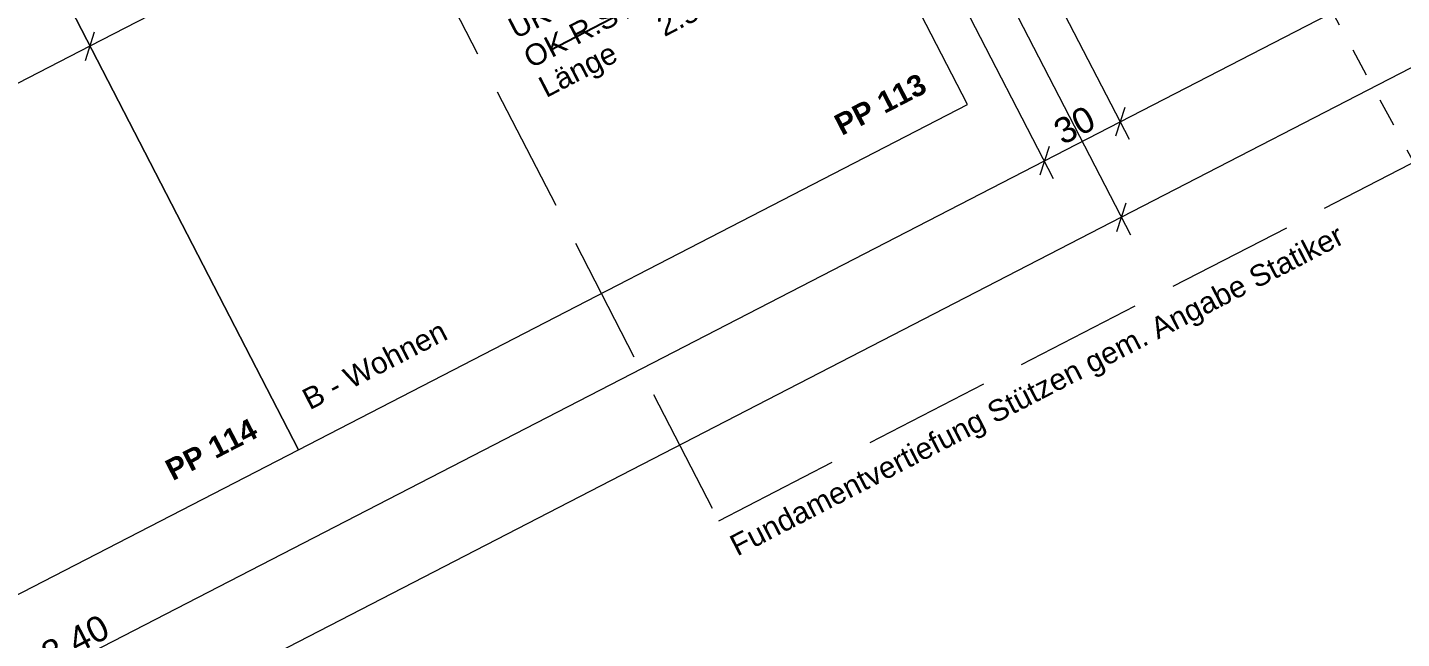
# Model space of a CAD drawing. Header units: metres. Extents: x 2688579.7 to 2688666, y 1281656.9 to 1281721.4.
# Drawn here: x 2688627.759 to 2688632.595, y 1281688.408 to 1281690.56 of the extents above; entities that cross this region are included whole.
import ezdxf

# ---------------------------------------------------------------- set-up
doc = ezdxf.new("R2010")
doc.units = ezdxf.units.M
doc.linetypes.add('Strich 2_1mm', pattern=[0.15000000000000002, 0.1, -0.05])
doc.linetypes.add('Strich 9_3mm', pattern=[0.6, 0.45, -0.15])
for name, color, linetype in [('00 11 Geometer', 7, 'Continuous'), ('02 11 Fundamente', 7, 'Continuous'), ('02 12 Unterzüge_Deckenabsätze', 7, 'Continuous'), ('03 14 Rampen', 7, 'Continuous'), ('07 12 Bemassung innen', 7, 'Continuous'), ('07 13 Höhenkoten', 7, 'Continuous'), ('08 11 Beschriftung allgemein', 7, 'Continuous')]:
    doc.layers.add(name, color=color, linetype=linetype)
doc.styles.add('ERSTELLTER_STIL_1', font='arial.ttf')
doc.styles.add('ERSTELLTER_STIL_2', font='')
doc.styles.add('ERSTELLTER_STIL_3', font='')
doc.styles.get("Standard").update_dxf_attribs({"font": 'arial.ttf'})
doc.styles.get('ERSTELLTER_STIL_2').set_extended_font_data('Arial', italic=True)
doc.styles.get('ERSTELLTER_STIL_3').set_extended_font_data('Arial', bold=True)
doc.dimstyles.new('ERSTELLTER_STIL__1', dxfattribs={"dimtxt": 0.08999999761581422, "dimasz": 0.07125000000000001, "dimexe": 0.18, "dimexo": 0.0625, "dimgap": 0.09, "dimtad": 1, "dimzin": 0, "dimdsep": 46, "dimtxsty": 'ERSTELLTER_STIL_2', "dimblk": 'ARROWHEAD_6', "dimblk1": 'ARROWHEAD_6', "dimblk2": 'ARROWHEAD_6', "dimcen": 0.09, "dimse1": 1, "dimse2": 1, "dimclrd": 256, "dimclre": 256, "dimclrt": 256, "dimazin": 0, "dimtfac": 1, "dimtdec": 4, "dimtmove": 0, "dimatfit": 3, "dimfxl": 1, "dimtolj": 1, "dimtzin": 0, "dimarcsym": 0})
doc.dimstyles.new('ERSTELLTER_STIL__19', dxfattribs={"dimtxt": 0.18, "dimasz": 0.1824, "dimexe": 0.18, "dimexo": 0.0625, "dimgap": 0.09, "dimtad": 0, "dimtih": 1, "dimtoh": 1, "dimdec": 4, "dimzin": 0, "dimdsep": 46, "dimtxsty": 'Standard', "dimcen": 0.09, "dimadec": 0, "dimazin": 0, "dimtfac": 1, "dimtdec": 4, "dimtmove": 0, "dimatfit": 3, "dimldrblk": 'ARROWHEAD_12', "dimfxl": 1, "dimtolj": 1, "dimtzin": 0, "dimarcsym": 0})
doc.dimstyles.new('ERSTELLTER_STIL__2', dxfattribs={"dimtxt": 0.08999999761581422, "dimasz": 0.07125000000000001, "dimexe": 0.18, "dimexo": 0.05, "dimgap": 0.09, "dimtad": 1, "dimzin": 0, "dimdsep": 46, "dimtxsty": 'ERSTELLTER_STIL_1', "dimblk": 'ARROWHEAD_6', "dimblk1": 'ARROWHEAD_6', "dimblk2": 'ARROWHEAD_6', "dimcen": 0.09, "dimclrd": 7, "dimclre": 7, "dimclrt": 7, "dimazin": 0, "dimtfac": 1, "dimtdec": 4, "dimtmove": 0, "dimatfit": 3, "dimfxl": 1, "dimtolj": 1, "dimtzin": 0, "dimarcsym": 0})
doc.dimstyles.new('ERSTELLTER_STIL__4', dxfattribs={"dimtxt": 0.08999999761581422, "dimasz": 0.07125000000000001, "dimexe": 0.18, "dimexo": 0.05, "dimgap": 0.09, "dimtad": 1, "dimzin": 0, "dimdsep": 46, "dimtxsty": 'ERSTELLTER_STIL_1', "dimblk": 'ARROWHEAD_6', "dimblk1": 'ARROWHEAD_6', "dimblk2": 'ARROWHEAD_6', "dimcen": 0.09, "dimclrd": 7, "dimclre": 7, "dimclrt": 7, "dimazin": 0, "dimtfac": 1, "dimtdec": 4, "dimtmove": 2, "dimatfit": 3, "dimfxl": 1, "dimtolj": 1, "dimtzin": 0, "dimarcsym": 0})

# ---------------------------------------------------------------- blocks, each defined once
blk = doc.blocks.new('*D209')
at = {"layer": '07 12 Bemassung innen', "color": 7, "linetype": 'Continuous', "lineweight": 5, "transparency": 16777216}
for p, q in [((251.2110422639763, 47.25308142215433), (244.5749944219645, 43.82835536976803)), ((243.9329900034822, 45.0723591150786), (244.6072402920062, 43.76587296007135)), ((244.5749944219645, 43.82835536976803), (239.1992568629636, 41.0540492002814)), ((238.5572046846486, 42.29814548920866), (239.2315027330054, 40.99156679058472)), ((239.1992568629636, 41.05404920028139), (231.6013525371336, 37.13292905351643))]:
    blk.add_line(p, q, dxfattribs=at)
at = {"layer": '07 12 Bemassung innen', "color": 7, "linetype": 'Continuous', "lineweight": 18, "transparency": 16777216}
for p, q in [((244.5588682674818, 43.77783362057422), (244.5911205764471, 43.87887711896183)), ((239.183130708481, 41.00352745108759), (239.2153830174463, 41.1045709494752))]:
    blk.add_line(p, q, dxfattribs=at)
at = {"layer": '07 12 Bemassung innen', "color": 7, "lineweight": 18, "transparency": 16777216, "insert": (241.7724774465407, 42.40229044107097), "char_height": 0.08999999761581422, "attachment_point": 7, "rotation": 27.297316158146444, "style": 'ERSTELLTER_STIL_1'}
blk.add_mtext('\\A1;{\\pql;\\fArial|b0|i0|c0|p38;6.05}', dxfattribs=at)
blk = doc.blocks.new('ARROWHEAD_6')
at = {"color": 0, "linetype": 'Continuous', "lineweight": 0}
for p, q in [((0, 0), (-1, 0)), ((-0.5, -0.5), (0.5, 0.5))]:
    blk.add_line(p, q, dxfattribs=at)
blk = doc.blocks.new('*D210')
at = {"layer": '07 12 Bemassung innen', "color": 7, "linetype": 'Continuous', "lineweight": 18, "transparency": 16777216}
for p, q in [((239.183130708481, 41.00352745108759), (239.2153830174463, 41.1045709494752)), ((231.585226382651, 37.08240730432263), (231.6174786916163, 37.18345080271024))]:
    blk.add_line(p, q, dxfattribs=at)
at = {"layer": '07 12 Bemassung innen', "color": 7, "linetype": 'Continuous', "lineweight": 5, "transparency": 16777216}
for p, q in [((239.1992568629636, 41.05404920028139), (231.6013525371336, 37.13292905351643)), ((231.0739655156732, 38.1548401354931), (231.6335984071754, 37.07044664381976)), ((231.6013525371336, 37.13292905351643), (231.3347609224278, 36.99534667467181))]:
    blk.add_line(p, q, dxfattribs=at)
at = {"layer": '07 12 Bemassung innen', "color": 7, "lineweight": 18, "transparency": 16777216, "insert": (235.2856565041253, 39.05457728294518), "char_height": 0.08999999761581422, "attachment_point": 7, "rotation": 27.297316158146444, "style": 'ERSTELLTER_STIL_1'}
blk.add_mtext('\\A1;{\\pql;\\fArial|b0|i0|c0|p38;8.55}', dxfattribs=at)
blk = doc.blocks.new('*D240')
at = {"layer": '07 12 Bemassung innen', "color": 7, "linetype": 'Continuous', "lineweight": 5, "transparency": 16777216}
for p, q in [((231.4637680041807, 37.39952484221024), (238.9283800009975, 41.25185559465154)), ((231.4960138742225, 37.33704243251356), (231.0739655156731, 38.1548401354931)), ((231.2294222595166, 37.19946005366894), (230.8073739009673, 38.01725775664848)), ((231.1971763894749, 37.26194246336561), (231.4637680041807, 37.39952484221024)), ((231.1471904617176, 37.23614576733225), (231.1971763894749, 37.26194246336561))]:
    blk.add_line(p, q, dxfattribs=at)
at = {"layer": '07 12 Bemassung innen', "color": 7, "linetype": 'Continuous', "lineweight": 18, "transparency": 16777216}
for p, q in [((231.4798941586634, 37.45004659140405), (231.4476418496981, 37.34900309301644)), ((231.2133025439576, 37.31246421255942), (231.1810502349923, 37.21142071417181))]:
    blk.add_line(p, q, dxfattribs=at)
at = {"layer": '07 12 Bemassung innen', "color": 7, "lineweight": 18, "transparency": 16777216, "insert": (231.0370937244124, 37.19957838794362), "char_height": 0.08999999761581422, "attachment_point": 7, "rotation": 27.297316158146444, "style": 'ERSTELLTER_STIL_1'}
blk.add_mtext('\\A1;{\\pql;\\fArial|b0|i0|c0|p38;30}', dxfattribs=at)
blk = doc.blocks.new('*D241')
at = {"layer": '07 12 Bemassung innen', "color": 7, "linetype": 'Continuous', "lineweight": 18, "transparency": 16777216}
for p, q in [((238.9445061554802, 41.30237734384534), (238.9122538465149, 41.20133384545773)), ((231.4798941586634, 37.45004659140405), (231.4476418496981, 37.34900309301644))]:
    blk.add_line(p, q, dxfattribs=at)
at = {"layer": '07 12 Bemassung innen', "color": 7, "linetype": 'Continuous', "lineweight": 5, "transparency": 16777216}
blk.add_line((231.4637680041807, 37.39952484221024), (238.9283800009975, 41.25185559465154), dxfattribs=at)
at = {"layer": '07 12 Bemassung innen', "color": 7, "lineweight": 18, "transparency": 16777216, "insert": (235.4291593294516, 39.46595507256153), "char_height": 0.08999999761581422, "attachment_point": 7, "rotation": 27.297316158146455, "style": 'ERSTELLTER_STIL_1'}
blk.add_mtext('\\A1;{\\pql;\\fArial|b0|i0|c0|p38;8.40}', dxfattribs=at)
blk = doc.blocks.new('*D242')
at = {"layer": '07 12 Bemassung innen', "color": 7, "linetype": 'Continuous', "lineweight": 5, "transparency": 16777216}
for p, q in [((239.1949716156706, 41.38943797347929), (244.3041175599984, 44.02616176413817)), ((239.2272174857123, 41.3269555637826), (238.5758530650062, 42.58909606561301)), ((238.9606258710392, 41.18937318495487), (238.3092592962248, 42.45151786077327)), ((238.9283800009975, 41.25185559465154), (239.1949716156706, 41.38943797347928)), ((231.4637680041807, 37.39952484221024), (238.9283800009975, 41.25185559465154))]:
    blk.add_line(p, q, dxfattribs=at)
at = {"layer": '07 12 Bemassung innen', "color": 7, "linetype": 'Continuous', "lineweight": 18, "transparency": 16777216}
for p, q in [((239.2110977701533, 41.43995972267309), (239.178845461188, 41.33891622428548)), ((238.9445061554802, 41.30237734384534), (238.9122538465149, 41.20133384545773))]:
    blk.add_line(p, q, dxfattribs=at)
at = {"layer": '07 12 Bemassung innen', "color": 7, "lineweight": 18, "transparency": 16777216, "insert": (238.9927291504141, 41.30532055184335), "char_height": 0.08999999761581422, "attachment_point": 7, "rotation": 27.297316158146455, "style": 'ERSTELLTER_STIL_1'}
blk.add_mtext('\\A1;{\\pql;\\fArial|b0|i0|c0|p38;30}', dxfattribs=at)
blk = doc.blocks.new('*D243')
at = {"layer": '07 12 Bemassung innen', "color": 7, "linetype": 'Continuous', "lineweight": 5, "transparency": 16777216}
for p, q in [((244.3363634300401, 43.96367935444149), (243.6850446150584, 45.2257314866432)), ((244.3041175599984, 44.02616176413817), (244.5707091746715, 44.16374414296593)), ((239.1949716156706, 41.38943797347929), (244.3041175599984, 44.02616176413817))]:
    blk.add_line(p, q, dxfattribs=at)
at = {"layer": '07 12 Bemassung innen', "color": 7, "linetype": 'Continuous', "lineweight": 18, "transparency": 16777216}
for p, q in [((244.320243714481, 44.07668351333198), (244.2879914055157, 43.97564001494437)), ((239.2110977701533, 41.43995972267309), (239.178845461188, 41.33891622428548))]:
    blk.add_line(p, q, dxfattribs=at)
at = {"layer": '07 12 Bemassung innen', "color": 7, "lineweight": 18, "transparency": 16777216, "insert": (241.6348964051529, 42.66888803168879), "char_height": 0.08999999761581422, "attachment_point": 7, "rotation": 27.297316158146455, "style": 'ERSTELLTER_STIL_1'}
blk.add_mtext('\\A1;{\\pql;\\fArial|b0|i0|c0|p38;5.75}', dxfattribs=at)
blk = doc.blocks.new('*D459')
at = {"layer": '07 12 Bemassung innen', "color": 7, "linetype": 'Continuous', "lineweight": 18, "transparency": 16777216}
for p, q in [((234.5491431522899, 40.04684709680988), (234.6501871554651, 40.01459636934008)), ((236.1424966869685, 36.9595449143006), (236.2435406901437, 36.9272941868308))]:
    blk.add_line(p, q, dxfattribs=at)
at = {"layer": '07 12 Bemassung innen', "color": 7, "linetype": 'Continuous', "lineweight": 5, "transparency": 16777216}
blk.add_line((236.1930186885561, 36.9434195505657), (234.5996651538775, 40.03072173307498), dxfattribs=at)
at = {"layer": '07 12 Bemassung innen', "color": 7, "lineweight": 18, "transparency": 16777216, "insert": (235.3457209415321, 38.62103855228933), "char_height": 0.08999999761581422, "attachment_point": 7, "rotation": 297.29821292827495, "style": 'ERSTELLTER_STIL_1'}
blk.add_mtext('\\A1;{\\pql;\\fArial|b0|i0|c0|p38;3.47\\fArial|b0|i0|c0|p38;\\A1{\\H.66x;\\S5^  ;}}', dxfattribs=at)
blk = doc.blocks.new('*D555')
at = {"layer": '07 12 Bemassung innen', "color": 253, "linetype": 'Continuous', "lineweight": 13, "true_color": 0x9f9f9f, "transparency": 16777216}
for p, q in [((238.0409679716892, 42.8896291098075), (238.0732218617101, 42.99067210352069)), ((237.8915214057525, 42.93382804015207), (237.956011190464, 42.80886221165142)), ((237.9076393530978, 42.82082362904515), (237.9398932431187, 42.92186662275834)), ((238.0570949166997, 42.9401506066641), (237.9237662981082, 42.87134512590175)), ((237.9237662981082, 42.87134512590175), (235.5688547307409, 41.65607098403096))]:
    blk.add_line(p, q, dxfattribs=at)
blk = doc.blocks.new('*D556')
at = {"layer": '07 12 Bemassung innen', "color": 253, "linetype": 'Continuous', "lineweight": 13, "true_color": 0x9f9f9f, "transparency": 16777216}
for p, q in [((237.9076393530978, 42.82082362904515), (237.9398932431187, 42.92186662275834)), ((237.9237662981082, 42.87134512590175), (235.5688547307409, 41.65607098403096)), ((235.5366098383851, 41.71855389828129), (235.6010996230967, 41.59358806978064)), ((235.5527277857305, 41.60554948717436), (235.5849816757513, 41.70659248088756)), ((235.5688547307409, 41.65607098403096), (233.2139431633736, 40.44079684216022))]:
    blk.add_line(p, q, dxfattribs=at)
at = {"layer": '07 12 Bemassung innen', "color": 253, "lineweight": 13, "true_color": 0x9f9f9f, "transparency": 16777216, "char_height": 0.08999999761581422, "attachment_point": 7, "rotation": 27.29641963300844, "style": 'ERSTELLTER_STIL_2'}
for s, insert in [('\\A1;{\\pql;\\fArial|b0|i1|c0|p38;15}', (237.7608029772316, 42.80750191792754)), ('\\A1;{\\pql;\\fArial|b0|i1|c0|p38;2.65}', (236.6316617096493, 42.22479800495387))]:
    blk.add_mtext(s, dxfattribs=dict(at, insert=insert))
blk = doc.blocks.new('*D557')
at = {"layer": '07 12 Bemassung innen', "color": 253, "linetype": 'Continuous', "lineweight": 13, "true_color": 0x9f9f9f, "transparency": 16777216}
for p, q in [((235.5366098383851, 41.71855389828129), (235.6010996230967, 41.59358806978064)), ((235.5527277857305, 41.60554948717436), (235.5849816757513, 41.70659248088756)), ((235.5688547307409, 41.65607098403096), (233.2139431633736, 40.44079684216022)), ((233.1978162183632, 40.39027534530364), (233.2300701083841, 40.49131833901683))]:
    blk.add_line(p, q, dxfattribs=at)
at = {"layer": '07 12 Bemassung innen', "color": 253, "lineweight": 13, "true_color": 0x9f9f9f, "transparency": 16777216, "insert": (234.276750142282, 41.0095238630831), "char_height": 0.08999999761581422, "attachment_point": 7, "rotation": 27.29641963300844, "style": 'ERSTELLTER_STIL_2'}
blk.add_mtext('\\A1;{\\pql;\\fArial|b0|i1|c0|p38;2.65}', dxfattribs=at)
blk = doc.blocks.new('*D558')
at = {"layer": '07 12 Bemassung innen', "color": 253, "linetype": 'Continuous', "lineweight": 13, "true_color": 0x9f9f9f, "transparency": 16777216}
for p, q in [((235.5688547307409, 41.65607098403096), (233.2139431633736, 40.44079684216022)), ((233.1816982710179, 40.50327975641055), (233.2461880557294, 40.3783139279099)), ((233.1978162183632, 40.39027534530364), (233.2300701083841, 40.49131833901683)), ((233.2139431633736, 40.44079684216023), (230.8590315960064, 39.22552270028947)), ((230.8267867036506, 39.2880056145398), (230.8912764883621, 39.16303978603915)), ((230.8429046509959, 39.17500120343287), (230.8751585410168, 39.27604419714606)), ((230.8590315960064, 39.22552270028947), (230.592429566187, 39.08794022904113))]:
    blk.add_line(p, q, dxfattribs=at)
at = {"layer": '07 12 Bemassung innen', "color": 253, "lineweight": 13, "true_color": 0x9f9f9f, "transparency": 16777216, "insert": (231.9218385749148, 39.79424972121235), "char_height": 0.08999999761581422, "attachment_point": 7, "rotation": 27.29641963300844, "style": 'ERSTELLTER_STIL_2'}
blk.add_mtext('\\A1;{\\pql;\\fArial|b0|i1|c0|p38;2.65}', dxfattribs=at)
blk = doc.blocks.new('ARROWHEAD_12')
at = {"color": 0, "linetype": 'Continuous', "lineweight": 0}
blk.add_line((0, 0), (-1, 0), dxfattribs=at)
at = {"color": 0, "linetype": 'Continuous', "lineweight": 0, "const_width": 0.25, "flags": 128}
for points in [[(-0.125, 0, 0.414213562373095), (0, -0.125)], [(0.125, 0, 0.414213562373095), (0, 0.125)]]:
    blk.add_lwpolyline(points, format="xyb", dxfattribs=at)
at = {"color": 0, "linetype": 'Continuous', "lineweight": 0}
blk.add_circle((0, 0), 0.25, dxfattribs=at)
blk = doc.blocks.new('A$C08e27e3d')
at = {"layer": '00 11 Geometer', "color": 250, "linetype": 'Continuous', "lineweight": 13, "true_color": 0x3f3f3f}
blk.add_open_spline([(61.10243485247656, 48.48420281692729), (56.77352997377159, 47.34081434957805), (52.4635852428363, 46.16539965738131), (48.13468036413133, 45.02201119003207), (44.67800041448561, 44.10900244983433), (41.2023603170702, 43.22801993448409), (37.74568036742448, 42.31501119428635), (37.74568036742448, 42.31501119428635), (36.51101375635653, 46.29834470393457), (35.89368042427986, 48.29001137435757), (35.89368042427986, 48.29001137435757), (32.77968142585769, 46.72534450430744), (31.22268144538566, 45.94301117149502), (31.22268144538566, 45.94301117149502), (21.44268032567516, 43.82167784365215), (16.55268032368213, 42.76101117565617), (16.55268032368213, 42.76101117565617), (7.358013710788782, 41.1450112190409), (2.760680377799417, 40.33701121977851), (2.760680377799417, 40.33701121977851), (2.852681969608511, 38.82034512477316), (2.898681985064741, 38.06201179612749), (2.898681985064741, 38.06201179612749), (4.857346937842067, 28.42001115491934), (5.836680270116176, 23.59901115422458), (5.836680270116176, 23.59901115422458), (7.250013421140011, 21.69701122663304), (7.95668008768871, 20.74601122418739), (7.95668008768871, 20.74601122418739), (10.0486806438671, 18.48401050067827), (11.09468064675048, 17.35301049550385), (11.09468064675048, 17.35301049550385), (13.36067895529732, 15.25367757499539), (14.49367895102068, 14.20401090647415), (14.49367895102068, 14.20401090647415), (16.14301102872878, 13.00001188282244), (16.96767767410665, 12.39801188566111), (16.96767767410665, 12.39801188566111), (20.31968006337001, 9.776678227431553), (21.99568005822539, 8.466011565954837), (21.99568005822539, 8.466011565954837), (24.63768051177203, 6.944010933473187), (25.95868050524905, 6.183010929807502), (25.95868050524905, 6.183010929807502), (28.60930300305984, 5.333717593874063), (29.84025381909623, 4.957434972593042), (31.07120463935598, 4.581152350021007), (32.39626387633277, 4.285094314451996), (33.81543054463282, 4.069260977519157), (35.23459722133293, 3.853427639308798), (36.52668118368777, 3.744678008936125), (37.69168119490087, 3.743011342904943), (38.85668119028151, 3.741344676896411), (39.77044249357601, 3.744428238438006), (40.43296699630037, 3.752262269690114), (41.09549149855911, 3.760096300936716), (41.95790802579259, 3.796513086969954), (43.020216845292, 3.861512388413253), (44.08252568015769, 3.926511690796765), (45.41718103768528, 4.05617725272498), (47.02418104823619, 4.250510583476576), (49.43468106569662, 4.542010579801577), (51.84518209969565, 4.833511419904831), (54.25568211622476, 5.125011425543057), (54.25568211622476, 5.125011425543057), (66.34501369887903, 7.421677856550964), (72.38968036588221, 8.570011189750808), (72.38968036588221, 8.570011189750808), (76.09901367299199, 9.525344516228365), (77.9536803381884, 10.00301118226111), (77.9536803381884, 10.00301118226111), (81.43301373099848, 12.11901121547766), (83.17268039923101, 13.17701121706836), (83.17268039923101, 13.17701121706836), (79.77201372868126, 18.68234452860381), (78.0716803985083, 21.43501119579509), (77.2604064339207, 22.74838120428235), (76.44901363862618, 24.06167781058088), (75.63768030315578, 25.37501114358515), (75.63768030315578, 25.37501114358515), (73.88301371953781, 28.15701115348356), (73.00568038815572, 29.54801115215145), (71.2765175777854, 32.28957514030248), (69.54768033869505, 35.03134452163562), (67.81868033468663, 37.77301118833334), (67.81868033468663, 37.77301118833334), (61.10243485247656, 48.48420281692729), (61.10243485247656, 48.48420281692729)], degree=3, knots=[0, 0, 0, 0, 1, 1, 1, 2, 2, 2, 3, 3, 3, 4, 4, 4, 5, 5, 5, 6, 6, 6, 7, 7, 7, 8, 8, 8, 9, 9, 9, 10, 10, 10, 11, 11, 11, 12, 12, 12, 13, 13, 13, 14, 14, 14, 15, 15, 15, 16, 16, 16, 17, 17, 17, 18, 18, 18, 19, 19, 19, 20, 20, 20, 21, 21, 21, 22, 22, 22, 23, 23, 23, 24, 24, 24, 25, 25, 25, 26, 26, 26, 27, 27, 27, 28, 28, 28, 29, 29, 29, 29], dxfattribs=at)
at = {"layer": '02 11 Fundamente', "color": 7, "linetype": 'Strich 9_3mm', "lineweight": 5}
blk.add_lwpolyline([(48.83854544077883, 37.56125846975652), (45.72828481345485, 35.95617939690111), (47.33336386744458, 32.84591875265572), (50.44362449476839, 34.45099782551095)], close=True, dxfattribs=at)
at = {"layer": '02 12 Unterzüge_Deckenabsätze', "color": 150, "linetype": 'Strich 2_1mm', "lineweight": 13, "true_color": 0x3494fd, "flags": 128}
blk.add_lwpolyline([(54.19665700157643, 25.3034771836311), (50.7185564893276, 32.37114213097343), (46.97329606386225, 39.3009397706336)], dxfattribs=at)
at = {"layer": '03 14 Rampen', "color": 253, "linetype": 'Continuous', "lineweight": 13, "true_color": 0x9f9f9f, "flags": 128}
for points in [[(45.85388971623414, 33.09601574916027), (48.20880129914579, 34.31128986090987), (45.91581978937907, 38.75454145312733), (43.56090820646753, 37.53926734137771)], [(43.56090820646753, 37.53926734137775), (41.20599662355588, 36.32399322962813), (43.49897813332259, 31.88074163741069), (45.85388971623419, 33.09601574916029)]]:
    blk.add_lwpolyline(points, close=True, dxfattribs=at)
at = {"layer": '07 13 Höhenkoten', "color": 7, "linetype": 'Continuous', "lineweight": 5, "insert": (46.66037031516146, 34.46054526753794), "char_height": 0.07500000000000001, "attachment_point": 4, "rotation": 27.297264643516694, "line_spacing_factor": 0.9308491883277149, "style": 'ERSTELLTER_STIL_1'}
blk.add_mtext('\\A1;{\\pql;\\pt0.46875;\\fArial|b0|i0|c0|p38;UK R.ST.^I\\fArial|b0|i0|c0|p38;-9.15\\fArial|b0|i0|c0|p38;= \\fArial|b0|i0|c0|p38;399.15\\P\\pql;\\pt0.46875;\\fArial|b0|i0|c0|p38;OK R.ST.^I\\fArial|b0|i0|c0|p38;-6.57\\fArial|b0|i0|c0|p38;= \\fArial|b0|i0|c0|p38;401.73\\P\\pql;\\pt0.46875;\\fArial|b0|i0|c0|p38;Länge      ^I\\fArial|b0|i0|c0|p38;2.58}', dxfattribs=at)
at = {"layer": '08 11 Beschriftung allgemein', "color": 253, "linetype": 'Continuous', "lineweight": 13, "true_color": 0x9f9f9f, "char_height": 0.07500000000000001, "rotation": 27.291285833022386}
for s, insert, attachment_point, style in [('\\A1;{\\pqr;\\fArial|b1|i0|c0|p38;PP 11\\fArial|b1|i0|c0|p38;3}', (48.07268161170782, 34.35701970897929), 9, 'ERSTELLTER_STIL_3'), ('\\A1;{\\pql;\\fArial|b0|i0|c0|p38;B\\fArial|b0|i0|c0|p38; - Wohnen}', (45.89428542004546, 33.23346620643125), 7, 'ERSTELLTER_STIL_1'), ('\\A1;{\\pqr;\\fArial|b1|i0|c0|p38;PP 11\\fArial|b1|i0|c0|p38;4}', (45.71720409102426, 33.1428424908721), 9, 'ERSTELLTER_STIL_3')]:
    blk.add_mtext(s, dxfattribs=dict(at, insert=insert, attachment_point=attachment_point, style=style))
at = {"layer": '08 11 Beschriftung allgemein', "color": 251, "linetype": 'Continuous', "lineweight": 5, "true_color": 0x4e4e4e, "insert": (47.36415638203837, 32.78625314857511), "char_height": 0.07500000000000001, "attachment_point": 1, "rotation": 27.297573417260967, "style": 'ERSTELLTER_STIL_1'}
blk.add_mtext('\\A1;{\\pql;\\fArial|b0|i0|c0|p38;Fundament\\fArial|b0|i0|c0|p38;vertiefung Stützen\\fArial|b0|i0|c0|p38; gem. Angabe Statiker}', dxfattribs=at)
at = {"layer": '07 12 Bemassung innen', "color": 7, "linetype": 'Continuous', "lineweight": 5}
for base, p1, p2, angle, dimstyle, picture, middle, turn in [((48.75093722746004, 33.91506039023336), (53.46173997150453, 37.97780224081487), (48.08595465267092, 35.20358861494492), 207.2973161581463, 'ERSTELLTER_STIL__2', '*D209', (51.40739720752509, 35.35689900036375), 27.29731615814644), ((53.85579792449477, 36.88717295409015), (48.10460303302847, 35.4945391913493), (53.2137945830807, 38.13117461237948), 27.29731615814626, 'ERSTELLTER_STIL__2', '*D243', (51.26981616613728, 35.62349659098157), 27.29731615814646), ((48.74665198016703, 34.25044916343126), (47.83800926424709, 35.35696098650953), (48.10460303302847, 35.4945391913493), 27.29731615814626, 'ERSTELLTER_STIL__2', '*D242', (48.58474339223326, 34.23778646648155), 27.29731615814646), ((48.48006036549393, 34.11286678460351), (39.59359912457808, 33.01563511560432), (47.83800926424709, 35.35696098650953), 27.29731615814626, 'ERSTELLTER_STIL__4', '*D241', (45.06407909043602, 32.42056363185431), 27.29731615814646), ((41.15303290163004, 29.99394024346841), (48.08595465267092, 35.20358861494492), (39.59359912457808, 33.01563511560432), 207.2973161581463, 'ERSTELLTER_STIL__2', '*D210', (44.92057626510967, 32.00918584223796), 27.29731615814644), ((41.01544836867714, 30.26053603216221), (39.32700750777673, 32.87805274082016), (39.59359912457808, 33.01563511560432), 27.29731615814626, 'ERSTELLTER_STIL__4', '*D240', (40.62910796623152, 30.13204430258182), 27.29731615814644), ((44.15134551837389, 32.89173292302695), (45.01658631918855, 29.42865249479905), (40.33612383711207, 30.92270087107533), 117.2982129282753, 'ERSTELLTER_STIL__2', '*D459', (45.04811785695443, 31.2915034490892), 297.2982129282749)]:
    dim = blk.add_linear_dim(base=base, p1=p1, p2=p2, angle=angle, dimstyle=dimstyle, dxfattribs=at)
    dim.commit()
    dim.dimension.update_dxf_attribs({"geometry": picture, "text_midpoint": middle, "dimtype": 128, "text_rotation": turn, "insert": (-190.4483196355036, -7.138988810048026)})
at = {"layer": '07 12 Bemassung innen', "color": 253, "linetype": 'Continuous', "lineweight": 13, "true_color": 0x9f9f9f}
for base, p1, p2, picture, middle in [((47.47544666260464, 35.73235631585372), (47.83800926424709, 35.35696098650953), (48.20880129914579, 34.31128986090987), '*D555', (47.3528183371204, 35.73996720144009)), ((45.1205350952373, 34.51708217398293), (48.20880129914579, 34.31128986090987), (45.85388971623414, 33.09601574916027), '*D556', (46.2665829351711, 35.17940526176209)), ((42.76562352787005, 33.30180803211221), (45.85388971623414, 33.09601574916027), (43.49897813332259, 31.88074163741069), '*D557', (43.91167136780379, 33.96413111989133)), ((40.41071196050277, 32.08653389024144), (43.49897813332259, 31.88074163741069), (41.144066550411, 30.66546752566109), '*D558', (41.55675980043654, 32.74885697802058))]:
    dim = blk.add_linear_dim(base=base, p1=p1, p2=p2, angle=207.2964196330081, dimstyle='ERSTELLTER_STIL__1', dxfattribs=at)
    dim.commit()
    dim.dimension.update_dxf_attribs({"geometry": picture, "text_midpoint": middle, "dimtype": 128, "text_rotation": 27.29641963300844, "insert": (-190.4483196355036, -7.138988810048026)})
at = {"layer": '07 13 Höhenkoten', "color": 7, "linetype": 'Continuous', "lineweight": 5, "annotation_type": 0, "has_hookline": 1, "hookline_direction": 1, "text_width": 1.242053206002729, "horizontal_direction": (0.8886391280200348, 0.4586071305069217, 0)}
blk.add_leader([(48.08595465267092, 35.20358861494492), (46.74034783668326, 34.50181990928356)], dimstyle='ERSTELLTER_STIL__19', dxfattribs=at)

msp = doc.modelspace()

# ---------------------------------------------------------------- block references
msp.add_blockref('A$C08e27e3d', (2688582.858319622, 1281655.97698879))

doc.saveas('drawing.dxf')
